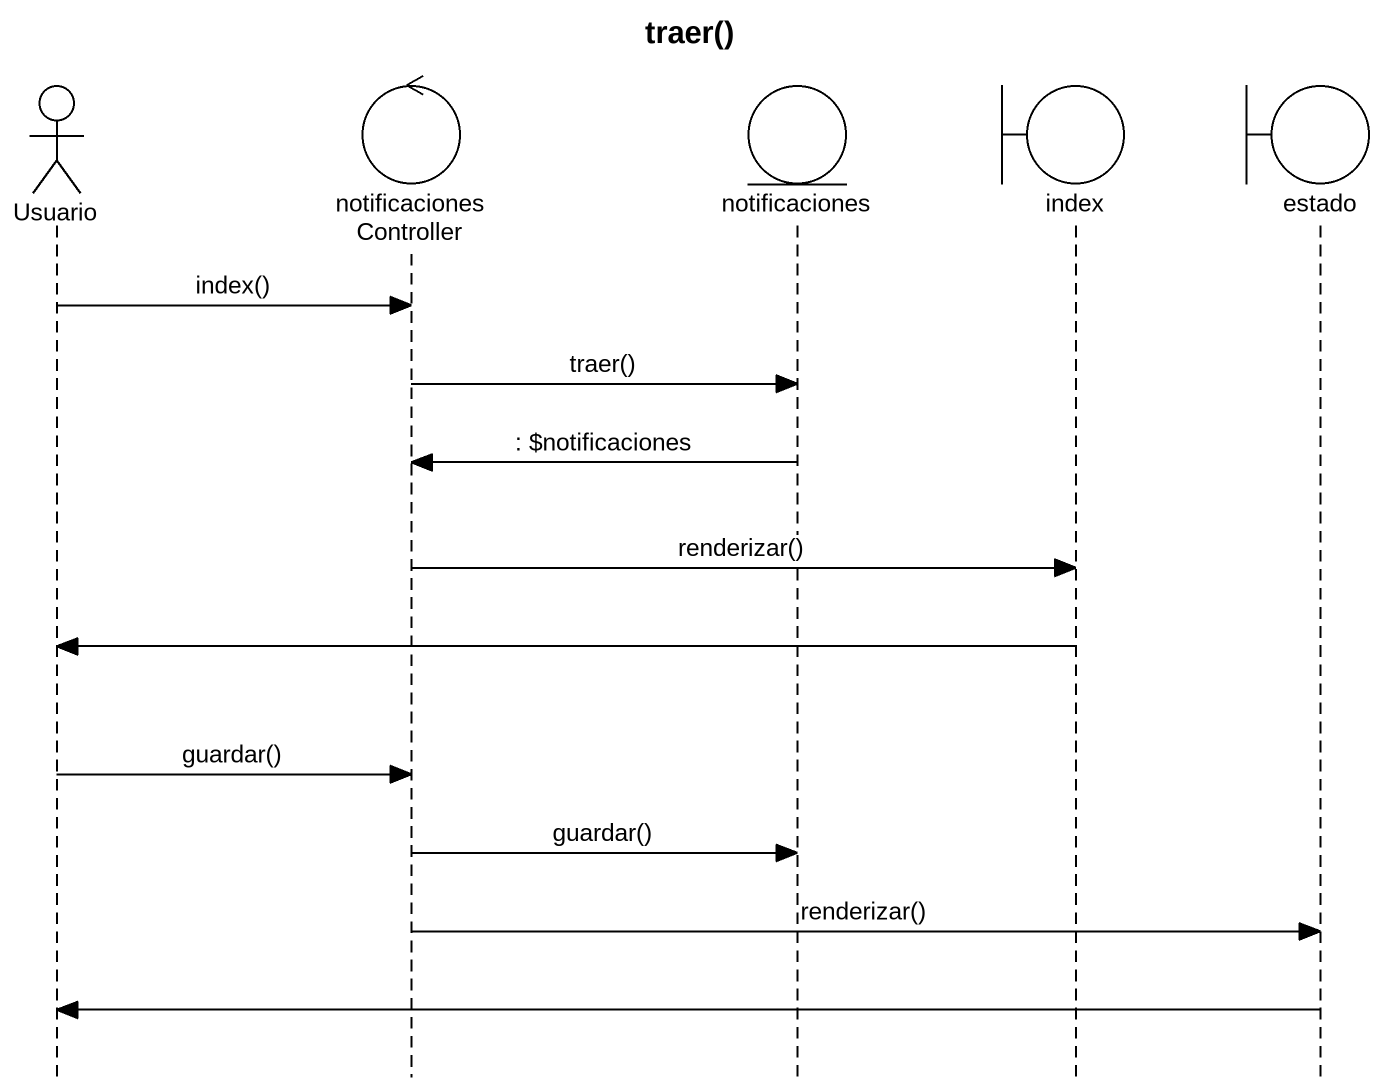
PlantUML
@startuml
title traer()
hide footbox
actor Usuario
control notificacionesController
entity notificaciones
boundary index
boundary estado

Usuario -> notificacionesController : index()
notificacionesController -> notificaciones : traer()
notificaciones -> notificacionesController : : ~$notificaciones
notificacionesController -> index : renderizar()
index -> Usuario
Usuario -> notificacionesController : guardar()
notificacionesController -> notificaciones : guardar()
notificacionesController -> estado : renderizar()
estado -> Usuario
@enduml
